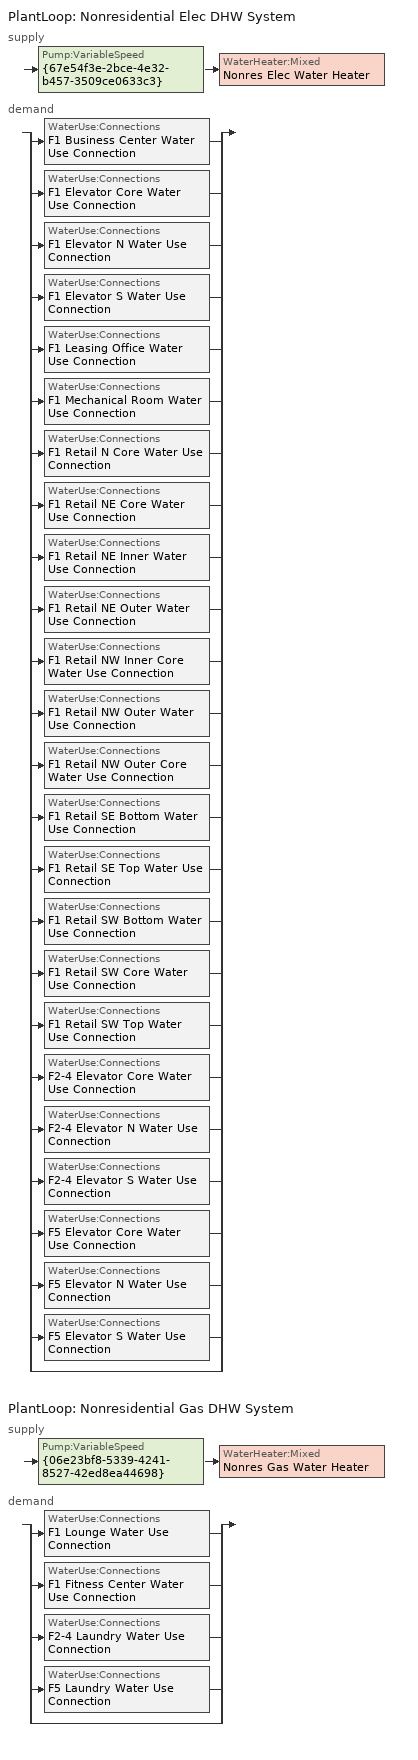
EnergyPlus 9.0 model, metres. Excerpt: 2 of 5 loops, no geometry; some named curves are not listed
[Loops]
PlantLoop 'Nonresidential Elec DHW System'
 supply: Pump:VariableSpeed '{67e54f3e-2bce-4e32-b457-3509ce0633c3}' > WaterHeater:Mixed 'Nonres Elec Water Heater'
 demand: split
  | WaterUse:Connections 'F1 Business Center Water Use Connection'
  | WaterUse:Connections 'F1 Elevator Core Water Use Connection'
  | WaterUse:Connections 'F1 Elevator N Water Use Connection'
  | WaterUse:Connections 'F1 Elevator S Water Use Connection'
  | WaterUse:Connections 'F1 Leasing Office Water Use Connection'
  | WaterUse:Connections 'F1 Mechanical Room Water Use Connection'
  | WaterUse:Connections 'F1 Retail N Core Water Use Connection'
  | WaterUse:Connections 'F1 Retail NE Core Water Use Connection'
  | WaterUse:Connections 'F1 Retail NE Inner Water Use Connection'
  | WaterUse:Connections 'F1 Retail NE Outer Water Use Connection'
  | WaterUse:Connections 'F1 Retail NW Inner Core Water Use Connection'
  | WaterUse:Connections 'F1 Retail NW Outer Water Use Connection'
  | WaterUse:Connections 'F1 Retail NW Outer Core Water Use Connection'
  | WaterUse:Connections 'F1 Retail SE Bottom Water Use Connection'
  | WaterUse:Connections 'F1 Retail SE Top Water Use Connection'
  | WaterUse:Connections 'F1 Retail SW Bottom Water Use Connection'
  | WaterUse:Connections 'F1 Retail SW Core Water Use Connection'
  | WaterUse:Connections 'F1 Retail SW Top Water Use Connection'
  | WaterUse:Connections 'F2-4 Elevator Core Water Use Connection'
  | WaterUse:Connections 'F2-4 Elevator N Water Use Connection'
  | WaterUse:Connections 'F2-4 Elevator S Water Use Connection'
  | WaterUse:Connections 'F5 Elevator Core Water Use Connection'
  | WaterUse:Connections 'F5 Elevator N Water Use Connection'
  | WaterUse:Connections 'F5 Elevator S Water Use Connection'
  | bypass
PlantLoop 'Nonresidential Gas DHW System'
 supply: Pump:VariableSpeed '{06e23bf8-5339-4241-8527-42ed8ea44698}' > WaterHeater:Mixed 'Nonres Gas Water Heater'
 demand: split
  | WaterUse:Connections 'F1 Lounge Water Use Connection'
  | WaterUse:Connections 'F1 Fitness Center Water Use Connection'
  | WaterUse:Connections 'F2-4 Laundry Water Use Connection'
  | WaterUse:Connections 'F5 Laundry Water Use Connection'
  | bypass
[Fan:OnOff] Availability Schedule=Always On; Maximum Flow Rate {m3/s}=Autosize; Motor In Airstream Fraction=1
Name | Fan Total Efficiency | Pressure Rise {Pa} | Motor Efficiency | Fan Power Ratio Function of Speed Ratio Curve | Fan Efficiency Ratio Function of Speed Ratio Curve
PropNoClg Fan-3 | 1 | 0.00249089 | 1 | Fan On Off Power Curve 5 | Fan On Off Efficiency Curve 5
Fan 1 | 0.6 | 300 | 0.8 | Fan On Off Power Curve | Fan On Off Efficiency Curve
PropNoClg Fan | 1 | 0.00249089 | 1 | Fan On Off Power Curve 1 | Fan On Off Efficiency Curve 1
Fan 2 | 0.6 | 300 | 0.8 | Fan On Off Power Curve 2 | Fan On Off Efficiency Curve 2
PropNoClg Fan-2 | 1 | 0.00249089 | 1 | Fan On Off Power Curve 3 | Fan On Off Efficiency Curve 3
Fan 4 | 0.6 | 300 | 0.8 | Fan On Off Power Curve 6 | Fan On Off Efficiency Curve 6
PropNoClg Fan-4 | 1 | 0.00249089 | 1 | Fan On Off Power Curve 7 | Fan On Off Efficiency Curve 7
Fan 5 | 0.6 | 300 | 0.8 | Fan On Off Power Curve 8 | Fan On Off Efficiency Curve 8
PropNoClg Fan-5 | 1 | 0.00249089 | 1 | Fan On Off Power Curve 9 | Fan On Off Efficiency Curve 9
Fan 6 | 0.6 | 300 | 0.8 | Fan On Off Power Curve 10 | Fan On Off Efficiency Curve 10
PropNoClg Fan-6 | 1 | 0.00249089 | 1 | Fan On Off Power Curve 11 | Fan On Off Efficiency Curve 11
Fan 7 | 0.6 | 300 | 0.8 | Fan On Off Power Curve 12 | Fan On Off Efficiency Curve 12
PropNoClg Fan-7 | 1 | 0.00249089 | 1 | Fan On Off Power Curve 13 | Fan On Off Efficiency Curve 13
Fan 8 | 0.6 | 300 | 0.8 | Fan On Off Power Curve 14 | Fan On Off Efficiency Curve 14
PropNoClg Fan-8 | 1 | 0.00249089 | 1 | Fan On Off Power Curve 15 | Fan On Off Efficiency Curve 15
Fan 9 | 0.6 | 300 | 0.8 | Fan On Off Power Curve 16 | Fan On Off Efficiency Curve 16
PropNoClg Fan-9 | 1 | 0.00249089 | 1 | Fan On Off Power Curve 17 | Fan On Off Efficiency Curve 17
Fan 10 | 0.6 | 300 | 0.8 | Fan On Off Power Curve 18 | Fan On Off Efficiency Curve 18
PropNoClg Fan-10 | 1 | 0.00249089 | 1 | Fan On Off Power Curve 19 | Fan On Off Efficiency Curve 19
Fan 11 | 0.6 | 300 | 0.8 | Fan On Off Power Curve 20 | Fan On Off Efficiency Curve 20
PropNoClg Fan-11 | 1 | 0.00249089 | 1 | Fan On Off Power Curve 21 | Fan On Off Efficiency Curve 21
Fan 14 | 0.6 | 300 | 0.8 | Fan On Off Power Curve 27 | Fan On Off Efficiency Curve 27
PropNoClg Fan-15 | 1 | 0.00249089 | 1 | Fan On Off Power Curve 28 | Fan On Off Efficiency Curve 28
Fan 12 | 0.6 | 300 | 0.8 | Fan On Off Power Curve 23 | Fan On Off Efficiency Curve 23
PropNoClg Fan-13 | 1 | 0.00249089 | 1 | Fan On Off Power Curve 24 | Fan On Off Efficiency Curve 24
Fan 13 | 0.6 | 300 | 0.8 | Fan On Off Power Curve 25 | Fan On Off Efficiency Curve 25
PropNoClg Fan-14 | 1 | 0.00249089 | 1 | Fan On Off Power Curve 26 | Fan On Off Efficiency Curve 26
Fan 15 | 0.6 | 300 | 0.8 | Fan On Off Power Curve 29 | Fan On Off Efficiency Curve 29
PropNoClg Fan-16 | 1 | 0.00249089 | 1 | Fan On Off Power Curve 30 | Fan On Off Efficiency Curve 30
Fan 16 | 0.6 | 300 | 0.8 | Fan On Off Power Curve 31 | Fan On Off Efficiency Curve 31
PropNoClg Fan-17 | 1 | 0.00249089 | 1 | Fan On Off Power Curve 32 | Fan On Off Efficiency Curve 32
Fan 17 | 0.6 | 300 | 0.8 | Fan On Off Power Curve 33 | Fan On Off Efficiency Curve 33
PropNoClg Fan-18 | 1 | 0.00249089 | 1 | Fan On Off Power Curve 34 | Fan On Off Efficiency Curve 34
Fan 18 | 0.6 | 300 | 0.8 | Fan On Off Power Curve 35 | Fan On Off Efficiency Curve 35
PropNoClg Fan-19 | 1 | 0.00249089 | 1 | Fan On Off Power Curve 36 | Fan On Off Efficiency Curve 36
Fan 19 | 0.6 | 300 | 0.8 | Fan On Off Power Curve 37 | Fan On Off Efficiency Curve 37
PropNoClg Fan-20 | 1 | 0.00249089 | 1 | Fan On Off Power Curve 38 | Fan On Off Efficiency Curve 38
Fan 20 | 0.6 | 300 | 0.8 | Fan On Off Power Curve 39 | Fan On Off Efficiency Curve 39
PropNoClg Fan-21 | 1 | 0.00249089 | 1 | Fan On Off Power Curve 40 | Fan On Off Efficiency Curve 40
Fan 21 | 0.6 | 300 | 0.8 | Fan On Off Power Curve 41 | Fan On Off Efficiency Curve 41
PropNoClg Fan-22 | 1 | 0.00249089 | 1 | Fan On Off Power Curve 42 | Fan On Off Efficiency Curve 42
Fan 22 | 0.6 | 300 | 0.8 | Fan On Off Power Curve 43 | Fan On Off Efficiency Curve 43
PropNoClg Fan-23 | 1 | 0.00249089 | 1 | Fan On Off Power Curve 44 | Fan On Off Efficiency Curve 44
[Coil:Heating:Fuel] Availability Schedule=Always On; Fuel Type=NaturalGas; Burner Efficiency=0.8; Nominal Capacity {W}=AutoSize; Parasitic Electric Load {W}=0; Part Load Fraction Correlation Curve=CoilHtgFurnFIRRatio_fQRatio; Parasitic Fuel Load {W}=0
CoilHtg 3; CoilHtg 1; CoilHtg 2; CoilHtg 4; CoilHtg 5; CoilHtg 6; CoilHtg 7; CoilHtg 8; CoilHtg 9; CoilHtg 10; CoilHtg 11; CoilHtg 14; CoilHtg 12; CoilHtg 13; CoilHtg 15; CoilHtg 16; CoilHtg 17; CoilHtg 18; CoilHtg 19; CoilHtg 20; CoilHtg 21; CoilHtg 22
[Coil:Cooling:DX:SingleSpeed] Availability Schedule=Always On Discrete; Gross Rated Total Cooling Capacity {W}=Autosize; Gross Rated Sensible Heat Ratio=Autosize; Gross Rated Cooling COP {W/W}=3; Rated Air Flow Rate {m3/s}=Autosize; Rated Evaporator Fan Power Per Volume Flow Rate {W/(m3/s)}=773.3; Total Cooling Capacity Function of Temperature Curve=CoilClgDXQRatio_fTwbToadbSI; Total Cooling Capacity Function of Flow Fraction Curve=CoilClgDXSnglQRatio_fCFMRatio; Energy Input Ratio Function of Flow Fraction Curve=CoilClgDXSnglEIRRatio_fCFMRatio; Condenser Type=AirCooled; Evaporative Condenser Effectiveness=0; Evaporative Condenser Air Flow Rate {m3/s}=Autosize; Evaporative Condenser Pump Rated Power Consumption {W}=Autosize; Crankcase Heater Capacity {W}=0; Maximum Outdoor Dry-Bulb Temperature for Crankcase Heater Operation {C}=0; Basin Heater Capacity {W/K}=0; Basin Heater Setpoint Temperature {C}=10
Name | Energy Input Ratio Function of Temperature Curve | Part Load Fraction Correlation Curve
CoilCooling 3 | Curve Biquadratic 6 | Curve Quadratic 6
PropNoClg CoilClg-3 | Curve Biquadratic 7 | Curve Quadratic 7
CoilCooling 1 | Curve Biquadratic 2 | Curve Quadratic 2
PropNoClg CoilClg | Curve Biquadratic 3 | Curve Quadratic 3
CoilCooling 2 | Curve Biquadratic 4 | Curve Quadratic 4
PropNoClg CoilClg-2 | Curve Biquadratic 5 | Curve Quadratic 5
CoilCooling 4 | Curve Biquadratic 8 | Curve Quadratic 8
PropNoClg CoilClg-4 | Curve Biquadratic 9 | Curve Quadratic 9
CoilCooling 5 | Curve Biquadratic 10 | Curve Quadratic 10
PropNoClg CoilClg-5 | Curve Biquadratic 11 | Curve Quadratic 11
CoilCooling 6 | Curve Biquadratic 12 | Curve Quadratic 12
PropNoClg CoilClg-6 | Curve Biquadratic 13 | Curve Quadratic 13
CoilCooling 7 | Curve Biquadratic 14 | Curve Quadratic 14
PropNoClg CoilClg-7 | Curve Biquadratic 15 | Curve Quadratic 15
CoilCooling 8 | Curve Biquadratic 16 | Curve Quadratic 16
PropNoClg CoilClg-8 | Curve Biquadratic 17 | Curve Quadratic 17
CoilCooling 9 | Curve Biquadratic 18 | Curve Quadratic 18
PropNoClg CoilClg-9 | Curve Biquadratic 19 | Curve Quadratic 19
CoilCooling 10 | Curve Biquadratic 20 | Curve Quadratic 20
[PlantLoop] Fluid Type=Water; Maximum Loop Temperature {C}=100; Minimum Loop Temperature {C}=0; Maximum Loop Flow Rate {m3/s}=Autosize; Minimum Loop Flow Rate {m3/s}=0; Plant Loop Volume {m3}=Autocalculate; Load Distribution Scheme=Optimal; Plant Loop Demand Calculation Scheme=SingleSetpoint
Name | Plant Equipment Operation Scheme
Nonresidential Elec DHW System | Nonresidential Elec DHW System Operation Schemes
Nonresidential Gas DHW System | Nonresidential Gas DHW System Operation Schemes
[Sizing:Plant] Loop Type=Heating; Design Loop Exit Temperature {C}=57.2222; Loop Design Temperature Difference {deltaC}=44.4444; Sizing Option=NonCoincident; Zone Timesteps in Averaging Window=1; Coincident Sizing Factor Mode=None
Nonresidential Elec DHW System; Nonresidential Gas DHW System
[Pump:VariableSpeed] Design Maximum Flow Rate {m3/s}=Autosize; Design Pump Head {Pa}=0; Design Power Consumption {W}=Autosize; Motor Efficiency=0.9; Fraction of Motor Inefficiencies to Fluid Stream=0; Coefficient 1 of the Part Load Performance Curve=0; Coefficient 2 of the Part Load Performance Curve=1; Coefficient 3 of the Part Load Performance Curve=0; Coefficient 4 of the Part Load Performance Curve=0; Design Minimum Flow Rate {m3/s}=0; Pump Control Type=Intermittent; Skin Loss Radiative Fraction=0.5; Design Power Sizing Method=PowerPerFlowPerPressure; Design Electric Power per Unit Flow Rate {W/(m3/s)}=348701.1; Design Shaft Power per Unit Flow Rate per Unit Head=1.28205; Design Minimum Flow Rate Fraction=0
{67e54f3e-2bce-4e32-b457-3509ce0633c3}; {06e23bf8-5339-4241-8527-42ed8ea44698}
[PlantEquipmentOperationSchemes] Control Scheme Object Type 1=PlantEquipmentOperation:HeatingLoad; Control Scheme Schedule Name 1=Always On Discrete
Name | Control Scheme Name 1
Nonresidential Elec DHW System Operation Schemes | Nonresidential Elec DHW System Heating Operation Scheme
Nonresidential Gas DHW System Operation Schemes | Nonresidential Gas DHW System Heating Operation Scheme
[PlantEquipmentOperation:HeatingLoad] Load Range Lower Limit 1 {W}=0; Load Range Upper Limit 1 {W}=1000000000
Name | Range Equipment List Name 1
Nonresidential Elec DHW System Heating Operation Scheme | Nonresidential Elec DHW System Heating Equipment List
Nonresidential Gas DHW System Heating Operation Scheme | Nonresidential Gas DHW System Heating Equipment List
[PlantEquipmentList]
Nonresidential Elec DHW System Heating Equipment List: WaterHeater:Mixed, Nonres Elec Water Heater
Nonresidential Gas DHW System Heating Equipment List: WaterHeater:Mixed, Nonres Gas Water Heater
[WaterHeater:Mixed] Deadband Temperature Difference {deltaC}=2; Maximum Temperature Limit {C}=82.22; Heater Control Type=Cycle; Heater Ignition Minimum Flow Rate {m3/s}=0; Heater Ignition Delay {s}=0; Off Cycle Parasitic Fuel Consumption Rate {W}=20; Off Cycle Parasitic Heat Fraction to Tank=0.8; On Cycle Parasitic Fuel Consumption Rate {W}=0; On Cycle Parasitic Heat Fraction to Tank=0; Ambient Temperature Indicator=Schedule; Off Cycle Loss Coefficient to Ambient Temperature {W/K}=6; Off Cycle Loss Fraction to Zone=1; On Cycle Loss Coefficient to Ambient Temperature {W/K}=6; On Cycle Loss Fraction to Zone=1; Use Side Effectiveness=1; Source Side Effectiveness=1; Use Side Design Flow Rate {m3/s}=Autosize; Source Side Design Flow Rate {m3/s}=Autosize; Indirect Water Heating Recovery Time {hr}=1.5; Source Side Flow Control Mode=IndirectHeatPrimarySetpoint
Name | Tank Volume {m3} | Setpoint Temperature Schedule | Heater Maximum Capacity {W} | Heater Fuel Type | Heater Thermal Efficiency | Ambient Temperature Schedule
Nonres Elec Water Heater | 0.0912598 | Nonres Elec Water Heater Setpoint Temp | 7026.73 | Electricity | 0.99 | Nonres Elec Water Heater Ambient Temperature
Nonres Gas Water Heater | 0.0223027 | Nonres Gas Water Heater Setpoint Temp | 2146.56 | NaturalGas | 0.8 | Nonres Gas Water Heater Ambient Temperature
[WaterUse:Connections]
Name | Water Use Equipment Name 1
F1 Business Center Water Use Connection | F1 Business Center Water Use Equipment
F1 Elevator Core Water Use Connection | F1 Elevator Core Water Use Equipment
F1 Elevator N Water Use Connection | F1 Elevator N Water Use Equipment
F1 Elevator S Water Use Connection | F1 Elevator S Water Use Equipment
F1 Leasing Office Water Use Connection | F1 Leasing Office Water Use Equipment
F1 Mechanical Room Water Use Connection | F1 Mechanical Room Water Use Equipment
F1 Retail N Core Water Use Connection | F1 Retail N Core Water Use Equipment
F1 Retail NE Core Water Use Connection | F1 Retail NE Core Water Use Equipment
F1 Retail NE Inner Water Use Connection | F1 Retail NE Inner Water Use Equipment
F1 Retail NE Outer Water Use Connection | F1 Retail NE Outer Water Use Equipment
F1 Retail NW Inner Core Water Use Connection | F1 Retail NW Inner Core Water Use Equipment
F1 Retail NW Outer Water Use Connection | F1 Retail NW Outer Water Use Equipment
F1 Retail NW Outer Core Water Use Connection | F1 Retail NW Outer Core Water Use Equipment
F1 Retail SE Bottom Water Use Connection | F1 Retail SE Bottom Water Use Equipment
F1 Retail SE Top Water Use Connection | F1 Retail SE Top Water Use Equipment
F1 Retail SW Bottom Water Use Connection | F1 Retail SW Bottom Water Use Equipment
F1 Retail SW Core Water Use Connection | F1 Retail SW Core Water Use Equipment
F1 Retail SW Top Water Use Connection | F1 Retail SW Top Water Use Equipment
F2-4 Elevator Core Water Use Connection | F2-4 Elevator Core Water Use Equipment
F2-4 Elevator N Water Use Connection | F2-4 Elevator N Water Use Equipment
F2-4 Elevator S Water Use Connection | F2-4 Elevator S Water Use Equipment
F5 Elevator Core Water Use Connection | F5 Elevator Core Water Use Equipment
F5 Elevator N Water Use Connection | F5 Elevator N Water Use Equipment
F5 Elevator S Water Use Connection | F5 Elevator S Water Use Equipment
F1 Lounge Water Use Connection | F1 Lounge Water Use Equipment
F1 Fitness Center Water Use Connection | F1 Fitness Center Water Use Equipment
F2-4 Laundry Water Use Connection | F2-4 Laundry Water Use Equipment
F5 Laundry Water Use Connection | F5 Laundry Water Use Equipment
[WaterUse:Equipment]
Name | Peak Flow Rate {m3/s} | Flow Rate Fraction Schedule | Target Temperature Schedule
F1 Business Center Water Use Equipment | 1.13568e-06 | RetailServiceHotWater | F1 Business Center Target SHW Temp
F1 Elevator Core Water Use Equipment | 7.09765e-09 | RetailServiceHotWater | F1 Elevator Core Target SHW Temp
F1 Elevator N Water Use Equipment | 7.09765e-09 | RetailServiceHotWater | F1 Elevator N Target SHW Temp
F1 Elevator S Water Use Equipment | 7.09765e-09 | RetailServiceHotWater | F1 Elevator S Target SHW Temp
F1 Leasing Office Water Use Equipment | 3.26492e-07 | RetailServiceHotWater | F1 Leasing Office Target SHW Temp
F1 Mechanical Room Water Use Equipment | 1.22647e-07 | RetailServiceHotWater | F1 Mechanical Room Target SHW Temp
F1 Retail N Core Water Use Equipment | 2.62666e-06 | RetailServiceHotWater | F1 Retail N Core Target SHW Temp
F1 Retail NE Core Water Use Equipment | 2.2717e-06 | RetailServiceHotWater | F1 Retail NE Core Target SHW Temp
F1 Retail NE Inner Water Use Equipment | 2.2717e-06 | RetailServiceHotWater | F1 Retail NE Inner Target SHW Temp
F1 Retail NE Outer Water Use Equipment | 2.2717e-06 | RetailServiceHotWater | F1 Retail NE Outer Target SHW Temp
F1 Retail NW Inner Core Water Use Equipment | 2.2717e-06 | RetailServiceHotWater | F1 Retail NW Inner Core Target SHW Temp
F1 Retail NW Outer Water Use Equipment | 2.2717e-06 | RetailServiceHotWater | F1 Retail NW Outer Target SHW Temp
F1 Retail NW Outer Core Water Use Equipment | 2.2717e-06 | RetailServiceHotWater | F1 Retail NW Outer Core Target SHW Temp
F1 Retail SE Bottom Water Use Equipment | 2.2717e-06 | RetailServiceHotWater | F1 Retail SE Bottom Target SHW Temp
F1 Retail SE Top Water Use Equipment | 2.2717e-06 | RetailServiceHotWater | F1 Retail SE Top Target SHW Temp
F1 Retail SW Bottom Water Use Equipment | 2.2717e-06 | RetailServiceHotWater | F1 Retail SW Bottom Target SHW Temp
F1 Retail SW Core Water Use Equipment | 2.2717e-06 | RetailServiceHotWater | F1 Retail SW Core Target SHW Temp
F1 Retail SW Top Water Use Equipment | 2.44207e-06 | RetailServiceHotWater | F1 Retail SW Top Target SHW Temp
F2-4 Elevator Core Water Use Equipment | 2.12929e-08 | OfficeServiceHotWater | F2-4 Elevator Core Target SHW Temp
F2-4 Elevator N Water Use Equipment | 2.12929e-08 | OfficeServiceHotWater | F2-4 Elevator N Target SHW Temp
F2-4 Elevator S Water Use Equipment | 2.12929e-08 | OfficeServiceHotWater | F2-4 Elevator S Target SHW Temp
F5 Elevator Core Water Use Equipment | 7.09765e-09 | OfficeServiceHotWater | F5 Elevator Core Target SHW Temp
F5 Elevator N Water Use Equipment | 7.09765e-09 | OfficeServiceHotWater | F5 Elevator N Target SHW Temp
F5 Elevator S Water Use Equipment | 7.09765e-09 | OfficeServiceHotWater | F5 Elevator S Target SHW Temp
F1 Lounge Water Use Equipment | 3.3124e-06 | RetailServiceHotWater | F1 Lounge Target SHW Temp
F1 Fitness Center Water Use Equipment | 1.70344e-06 | RetailServiceHotWater | F1 Fitness Center Target SHW Temp
F2-4 Laundry Water Use Equipment | 1.64098e-06 | OfficeServiceHotWater | F2-4 Laundry Target SHW Temp
F5 Laundry Water Use Equipment | 5.46992e-07 | OfficeServiceHotWater | F5 Laundry Target SHW Temp
[SetpointManager:Scheduled] Control Variable=Temperature
Name | Schedule | Setpoint Node or NodeList
{587f5d0d-b091-4dd2-857e-181018e7a2ee} | Nonresidential Elec DHW System Supply Temp Schedule | Nonresidential Elec DHW System Supply Mixer Outlet Node
{9d155dd8-6be5-41e6-bac3-62a1dcd7aeb3} | Nonresidential Gas DHW System Supply Temp Schedule | Nonresidential Gas DHW System Supply Mixer Outlet Node
[Schedule:Year]
OfficeServiceHotWater: OfficeServiceHotWaterWk, 1, 1, 12, 31
RetailServiceHotWater: RetailServiceHotWaterWk, 1, 1, 12, 31
F1 Business Center Target SHW Temp: F1 Business Center Target SHW Temp Week Rule - Jan1-Dec31, 1, 1, 12, 31
F1 Elevator Core Target SHW Temp: F1 Elevator Core Target SHW Temp Week Rule - Jan1-Dec31, 1, 1, 12, 31
F1 Elevator N Target SHW Temp: F1 Elevator N Target SHW Temp Week Rule - Jan1-Dec31, 1, 1, 12, 31
F1 Elevator S Target SHW Temp: F1 Elevator S Target SHW Temp Week Rule - Jan1-Dec31, 1, 1, 12, 31
F1 Fitness Center Target SHW Temp: F1 Fitness Center Target SHW Temp Week Rule - Jan1-Dec31, 1, 1, 12, 31
F1 Leasing Office Target SHW Temp: F1 Leasing Office Target SHW Temp Week Rule - Jan1-Dec31, 1, 1, 12, 31
F1 Lounge Target SHW Temp: F1 Lounge Target SHW Temp Week Rule - Jan1-Dec31, 1, 1, 12, 31
F1 Mechanical Room Target SHW Temp: F1 Mechanical Room Target SHW Temp Week Rule - Jan1-Dec31, 1, 1, 12, 31
F1 Retail N Core Target SHW Temp: F1 Retail N Core Target SHW Temp Week Rule - Jan1-Dec31, 1, 1, 12, 31
F1 Retail NE Core Target SHW Temp: F1 Retail NE Core Target SHW Temp Week Rule - Jan1-Dec31, 1, 1, 12, 31
F1 Retail NE Inner Target SHW Temp: F1 Retail NE Inner Target SHW Temp Week Rule - Jan1-Dec31, 1, 1, 12, 31
F1 Retail NE Outer Target SHW Temp: F1 Retail NE Outer Target SHW Temp Week Rule - Jan1-Dec31, 1, 1, 12, 31
F1 Retail NW Inner Core Target SHW Temp: F1 Retail NW Inner Core Target SHW Temp Week Rule - Jan1-Dec31, 1, 1, 12, 31
F1 Retail NW Outer Core Target SHW Temp: F1 Retail NW Outer Core Target SHW Temp Week Rule - Jan1-Dec31, 1, 1, 12, 31
F1 Retail NW Outer Target SHW Temp: F1 Retail NW Outer Target SHW Temp Week Rule - Jan1-Dec31, 1, 1, 12, 31
F1 Retail SE Bottom Target SHW Temp: F1 Retail SE Bottom Target SHW Temp Week Rule - Jan1-Dec31, 1, 1, 12, 31
F1 Retail SE Top Target SHW Temp: F1 Retail SE Top Target SHW Temp Week Rule - Jan1-Dec31, 1, 1, 12, 31
F1 Retail SW Bottom Target SHW Temp: F1 Retail SW Bottom Target SHW Temp Week Rule - Jan1-Dec31, 1, 1, 12, 31
F1 Retail SW Core Target SHW Temp: F1 Retail SW Core Target SHW Temp Week Rule - Jan1-Dec31, 1, 1, 12, 31
F1 Retail SW Top Target SHW Temp: F1 Retail SW Top Target SHW Temp Week Rule - Jan1-Dec31, 1, 1, 12, 31
F2-4 Elevator Core Target SHW Temp: F2-4 Elevator Core Target SHW Temp Week Rule - Jan1-Dec31, 1, 1, 12, 31
F2-4 Elevator N Target SHW Temp: F2-4 Elevator N Target SHW Temp Week Rule - Jan1-Dec31, 1, 1, 12, 31
F2-4 Elevator S Target SHW Temp: F2-4 Elevator S Target SHW Temp Week Rule - Jan1-Dec31, 1, 1, 12, 31
F2-4 Laundry Target SHW Temp: F2-4 Laundry Target SHW Temp Week Rule - Jan1-Dec31, 1, 1, 12, 31
F5 Elevator Core Target SHW Temp: F5 Elevator Core Target SHW Temp Week Rule - Jan1-Dec31, 1, 1, 12, 31
F5 Elevator N Target SHW Temp: F5 Elevator N Target SHW Temp Week Rule - Jan1-Dec31, 1, 1, 12, 31
F5 Elevator S Target SHW Temp: F5 Elevator S Target SHW Temp Week Rule - Jan1-Dec31, 1, 1, 12, 31
F5 Laundry Target SHW Temp: F5 Laundry Target SHW Temp Week Rule - Jan1-Dec31, 1, 1, 12, 31
Nonres Elec Water Heater Ambient Temperature: Nonres Elec Water Heater Ambient Temperature Week Rule - Jan1-Dec31, 1, 1, 12, 31
Nonres Elec Water Heater Setpoint Temp: Nonres Elec Water Heater Setpoint Temp Week Rule - Jan1-Dec31, 1, 1, 12, 31
Nonres Gas Water Heater Ambient Temperature: Nonres Gas Water Heater Ambient Temperature Week Rule - Jan1-Dec31, 1, 1, 12, 31
Nonres Gas Water Heater Setpoint Temp: Nonres Gas Water Heater Setpoint Temp Week Rule - Jan1-Dec31, 1, 1, 12, 31
Nonresidential Elec DHW System Supply Temp Schedule: Nonresidential Elec DHW System Supply Temp Schedule Week Rule - Jan1-Dec31, 1, 1, 12, 31
Nonresidential Gas DHW System Supply Temp Schedule: Nonresidential Gas DHW System Supply Temp Schedule Week Rule - Jan1-Dec31, 1, 1, 12, 31
[Schedule:Week:Daily]
OfficeServiceHotWaterWk: OfficeServiceHotWaterSun, OfficeServiceHotWaterWD, OfficeServiceHotWaterWD, OfficeServiceHotWaterWD, OfficeServiceHotWaterWD, OfficeServiceHotWaterWD, OfficeServiceHotWaterSat, OfficeServiceHotWaterSun, OnDay, OffDay, OfficeServiceHotWaterSun, OfficeServiceHotWaterSun
RetailServiceHotWaterWk: RetailServiceHotWaterSun, RetailServiceHotWaterWD, RetailServiceHotWaterWD, RetailServiceHotWaterWD, RetailServiceHotWaterWD, RetailServiceHotWaterWD, RetailServiceHotWaterSat, RetailServiceHotWaterSun, OnDay, OffDay, RetailServiceHotWaterSun, RetailServiceHotWaterSun
F1 Business Center Target SHW Temp Week Rule - Jan1-Dec31: {4a191b4e-89a6-46fe-922c-0cd356c9c2ce}, {4a191b4e-89a6-46fe-922c-0cd356c9c2ce}, {4a191b4e-89a6-46fe-922c-0cd356c9c2ce}, {4a191b4e-89a6-46fe-922c-0cd356c9c2ce}, {4a191b4e-89a6-46fe-922c-0cd356c9c2ce}, {4a191b4e-89a6-46fe-922c-0cd356c9c2ce}, {4a191b4e-89a6-46fe-922c-0cd356c9c2ce}, {4a191b4e-89a6-46fe-922c-0cd356c9c2ce}, {4a191b4e-89a6-46fe-922c-0cd356c9c2ce}, {4a191b4e-89a6-46fe-922c-0cd356c9c2ce}, {4a191b4e-89a6-46fe-922c-0cd356c9c2ce}, {4a191b4e-89a6-46fe-922c-0cd356c9c2ce}
F1 Elevator Core Target SHW Temp Week Rule - Jan1-Dec31: {f0c9c041-9b88-4580-8d86-5d9ee2ac88fa}, {f0c9c041-9b88-4580-8d86-5d9ee2ac88fa}, {f0c9c041-9b88-4580-8d86-5d9ee2ac88fa}, {f0c9c041-9b88-4580-8d86-5d9ee2ac88fa}, {f0c9c041-9b88-4580-8d86-5d9ee2ac88fa}, {f0c9c041-9b88-4580-8d86-5d9ee2ac88fa}, {f0c9c041-9b88-4580-8d86-5d9ee2ac88fa}, {f0c9c041-9b88-4580-8d86-5d9ee2ac88fa}, {f0c9c041-9b88-4580-8d86-5d9ee2ac88fa}, {f0c9c041-9b88-4580-8d86-5d9ee2ac88fa}, {f0c9c041-9b88-4580-8d86-5d9ee2ac88fa}, {f0c9c041-9b88-4580-8d86-5d9ee2ac88fa}
F1 Elevator N Target SHW Temp Week Rule - Jan1-Dec31: {5b7378af-ffa6-4c7f-b8f3-8aa2496a212d}, {5b7378af-ffa6-4c7f-b8f3-8aa2496a212d}, {5b7378af-ffa6-4c7f-b8f3-8aa2496a212d}, {5b7378af-ffa6-4c7f-b8f3-8aa2496a212d}, {5b7378af-ffa6-4c7f-b8f3-8aa2496a212d}, {5b7378af-ffa6-4c7f-b8f3-8aa2496a212d}, {5b7378af-ffa6-4c7f-b8f3-8aa2496a212d}, {5b7378af-ffa6-4c7f-b8f3-8aa2496a212d}, {5b7378af-ffa6-4c7f-b8f3-8aa2496a212d}, {5b7378af-ffa6-4c7f-b8f3-8aa2496a212d}, {5b7378af-ffa6-4c7f-b8f3-8aa2496a212d}, {5b7378af-ffa6-4c7f-b8f3-8aa2496a212d}
F1 Elevator S Target SHW Temp Week Rule - Jan1-Dec31: {452b322f-e89d-4701-96a8-971eac4878eb}, {452b322f-e89d-4701-96a8-971eac4878eb}, {452b322f-e89d-4701-96a8-971eac4878eb}, {452b322f-e89d-4701-96a8-971eac4878eb}, {452b322f-e89d-4701-96a8-971eac4878eb}, {452b322f-e89d-4701-96a8-971eac4878eb}, {452b322f-e89d-4701-96a8-971eac4878eb}, {452b322f-e89d-4701-96a8-971eac4878eb}, {452b322f-e89d-4701-96a8-971eac4878eb}, {452b322f-e89d-4701-96a8-971eac4878eb}, {452b322f-e89d-4701-96a8-971eac4878eb}, {452b322f-e89d-4701-96a8-971eac4878eb}
F1 Fitness Center Target SHW Temp Week Rule - Jan1-Dec31: {766c8787-8169-45ad-af75-06740d3f4a8b}, {766c8787-8169-45ad-af75-06740d3f4a8b}, {766c8787-8169-45ad-af75-06740d3f4a8b}, {766c8787-8169-45ad-af75-06740d3f4a8b}, {766c8787-8169-45ad-af75-06740d3f4a8b}, {766c8787-8169-45ad-af75-06740d3f4a8b}, {766c8787-8169-45ad-af75-06740d3f4a8b}, {766c8787-8169-45ad-af75-06740d3f4a8b}, {766c8787-8169-45ad-af75-06740d3f4a8b}, {766c8787-8169-45ad-af75-06740d3f4a8b}, {766c8787-8169-45ad-af75-06740d3f4a8b}, {766c8787-8169-45ad-af75-06740d3f4a8b}
F1 Leasing Office Target SHW Temp Week Rule - Jan1-Dec31: {3cb1af23-c4c5-437f-a468-9c373e0d4b3d}, {3cb1af23-c4c5-437f-a468-9c373e0d4b3d}, {3cb1af23-c4c5-437f-a468-9c373e0d4b3d}, {3cb1af23-c4c5-437f-a468-9c373e0d4b3d}, {3cb1af23-c4c5-437f-a468-9c373e0d4b3d}, {3cb1af23-c4c5-437f-a468-9c373e0d4b3d}, {3cb1af23-c4c5-437f-a468-9c373e0d4b3d}, {3cb1af23-c4c5-437f-a468-9c373e0d4b3d}, {3cb1af23-c4c5-437f-a468-9c373e0d4b3d}, {3cb1af23-c4c5-437f-a468-9c373e0d4b3d}, {3cb1af23-c4c5-437f-a468-9c373e0d4b3d}, {3cb1af23-c4c5-437f-a468-9c373e0d4b3d}
F1 Lounge Target SHW Temp Week Rule - Jan1-Dec31: {6da03a61-de0b-4c4a-8e33-6428f0d8b600}, {6da03a61-de0b-4c4a-8e33-6428f0d8b600}, {6da03a61-de0b-4c4a-8e33-6428f0d8b600}, {6da03a61-de0b-4c4a-8e33-6428f0d8b600}, {6da03a61-de0b-4c4a-8e33-6428f0d8b600}, {6da03a61-de0b-4c4a-8e33-6428f0d8b600}, {6da03a61-de0b-4c4a-8e33-6428f0d8b600}, {6da03a61-de0b-4c4a-8e33-6428f0d8b600}, {6da03a61-de0b-4c4a-8e33-6428f0d8b600}, {6da03a61-de0b-4c4a-8e33-6428f0d8b600}, {6da03a61-de0b-4c4a-8e33-6428f0d8b600}, {6da03a61-de0b-4c4a-8e33-6428f0d8b600}
F1 Mechanical Room Target SHW Temp Week Rule - Jan1-Dec31: {43f377f1-8ecd-49a1-a3b8-734654687ec0}, {43f377f1-8ecd-49a1-a3b8-734654687ec0}, {43f377f1-8ecd-49a1-a3b8-734654687ec0}, {43f377f1-8ecd-49a1-a3b8-734654687ec0}, {43f377f1-8ecd-49a1-a3b8-734654687ec0}, {43f377f1-8ecd-49a1-a3b8-734654687ec0}, {43f377f1-8ecd-49a1-a3b8-734654687ec0}, {43f377f1-8ecd-49a1-a3b8-734654687ec0}, {43f377f1-8ecd-49a1-a3b8-734654687ec0}, {43f377f1-8ecd-49a1-a3b8-734654687ec0}, {43f377f1-8ecd-49a1-a3b8-734654687ec0}, {43f377f1-8ecd-49a1-a3b8-734654687ec0}
F1 Retail N Core Target SHW Temp Week Rule - Jan1-Dec31: {e9d7d38d-1fb0-4636-a493-c1d8b5fc2699}, {e9d7d38d-1fb0-4636-a493-c1d8b5fc2699}, {e9d7d38d-1fb0-4636-a493-c1d8b5fc2699}, {e9d7d38d-1fb0-4636-a493-c1d8b5fc2699}, {e9d7d38d-1fb0-4636-a493-c1d8b5fc2699}, {e9d7d38d-1fb0-4636-a493-c1d8b5fc2699}, {e9d7d38d-1fb0-4636-a493-c1d8b5fc2699}, {e9d7d38d-1fb0-4636-a493-c1d8b5fc2699}, {e9d7d38d-1fb0-4636-a493-c1d8b5fc2699}, {e9d7d38d-1fb0-4636-a493-c1d8b5fc2699}, {e9d7d38d-1fb0-4636-a493-c1d8b5fc2699}, {e9d7d38d-1fb0-4636-a493-c1d8b5fc2699}
F1 Retail NE Core Target SHW Temp Week Rule - Jan1-Dec31: {8b149506-5b41-4215-ab7e-8803d76802ce}, {8b149506-5b41-4215-ab7e-8803d76802ce}, {8b149506-5b41-4215-ab7e-8803d76802ce}, {8b149506-5b41-4215-ab7e-8803d76802ce}, {8b149506-5b41-4215-ab7e-8803d76802ce}, {8b149506-5b41-4215-ab7e-8803d76802ce}, {8b149506-5b41-4215-ab7e-8803d76802ce}, {8b149506-5b41-4215-ab7e-8803d76802ce}, {8b149506-5b41-4215-ab7e-8803d76802ce}, {8b149506-5b41-4215-ab7e-8803d76802ce}, {8b149506-5b41-4215-ab7e-8803d76802ce}, {8b149506-5b41-4215-ab7e-8803d76802ce}
F1 Retail NE Inner Target SHW Temp Week Rule - Jan1-Dec31: {e136a4bc-d189-425c-86b0-79fe5f8b5eb0}, {e136a4bc-d189-425c-86b0-79fe5f8b5eb0}, {e136a4bc-d189-425c-86b0-79fe5f8b5eb0}, {e136a4bc-d189-425c-86b0-79fe5f8b5eb0}, {e136a4bc-d189-425c-86b0-79fe5f8b5eb0}, {e136a4bc-d189-425c-86b0-79fe5f8b5eb0}, {e136a4bc-d189-425c-86b0-79fe5f8b5eb0}, {e136a4bc-d189-425c-86b0-79fe5f8b5eb0}, {e136a4bc-d189-425c-86b0-79fe5f8b5eb0}, {e136a4bc-d189-425c-86b0-79fe5f8b5eb0}, {e136a4bc-d189-425c-86b0-79fe5f8b5eb0}, {e136a4bc-d189-425c-86b0-79fe5f8b5eb0}
F1 Retail NE Outer Target SHW Temp Week Rule - Jan1-Dec31: {ddc49d0e-7cd5-4d5b-9e8c-a82976304a19}, {ddc49d0e-7cd5-4d5b-9e8c-a82976304a19}, {ddc49d0e-7cd5-4d5b-9e8c-a82976304a19}, {ddc49d0e-7cd5-4d5b-9e8c-a82976304a19}, {ddc49d0e-7cd5-4d5b-9e8c-a82976304a19}, {ddc49d0e-7cd5-4d5b-9e8c-a82976304a19}, {ddc49d0e-7cd5-4d5b-9e8c-a82976304a19}, {ddc49d0e-7cd5-4d5b-9e8c-a82976304a19}, {ddc49d0e-7cd5-4d5b-9e8c-a82976304a19}, {ddc49d0e-7cd5-4d5b-9e8c-a82976304a19}, {ddc49d0e-7cd5-4d5b-9e8c-a82976304a19}, {ddc49d0e-7cd5-4d5b-9e8c-a82976304a19}
F1 Retail NW Inner Core Target SHW Temp Week Rule - Jan1-Dec31: {da53919f-e23d-4150-9965-f861f955b677}, {da53919f-e23d-4150-9965-f861f955b677}, {da53919f-e23d-4150-9965-f861f955b677}, {da53919f-e23d-4150-9965-f861f955b677}, {da53919f-e23d-4150-9965-f861f955b677}, {da53919f-e23d-4150-9965-f861f955b677}, {da53919f-e23d-4150-9965-f861f955b677}, {da53919f-e23d-4150-9965-f861f955b677}, {da53919f-e23d-4150-9965-f861f955b677}, {da53919f-e23d-4150-9965-f861f955b677}, {da53919f-e23d-4150-9965-f861f955b677}, {da53919f-e23d-4150-9965-f861f955b677}
F1 Retail NW Outer Core Target SHW Temp Week Rule - Jan1-Dec31: {0e843bd8-2dff-42e7-b83a-9c609ee0fc38}, {0e843bd8-2dff-42e7-b83a-9c609ee0fc38}, {0e843bd8-2dff-42e7-b83a-9c609ee0fc38}, {0e843bd8-2dff-42e7-b83a-9c609ee0fc38}, {0e843bd8-2dff-42e7-b83a-9c609ee0fc38}, {0e843bd8-2dff-42e7-b83a-9c609ee0fc38}, {0e843bd8-2dff-42e7-b83a-9c609ee0fc38}, {0e843bd8-2dff-42e7-b83a-9c609ee0fc38}, {0e843bd8-2dff-42e7-b83a-9c609ee0fc38}, {0e843bd8-2dff-42e7-b83a-9c609ee0fc38}, {0e843bd8-2dff-42e7-b83a-9c609ee0fc38}, {0e843bd8-2dff-42e7-b83a-9c609ee0fc38}
F1 Retail NW Outer Target SHW Temp Week Rule - Jan1-Dec31: {08f94e37-ce60-4c21-951c-c0d217a42c10}, {08f94e37-ce60-4c21-951c-c0d217a42c10}, {08f94e37-ce60-4c21-951c-c0d217a42c10}, {08f94e37-ce60-4c21-951c-c0d217a42c10}, {08f94e37-ce60-4c21-951c-c0d217a42c10}, {08f94e37-ce60-4c21-951c-c0d217a42c10}, {08f94e37-ce60-4c21-951c-c0d217a42c10}, {08f94e37-ce60-4c21-951c-c0d217a42c10}, {08f94e37-ce60-4c21-951c-c0d217a42c10}, {08f94e37-ce60-4c21-951c-c0d217a42c10}, {08f94e37-ce60-4c21-951c-c0d217a42c10}, {08f94e37-ce60-4c21-951c-c0d217a42c10}
F1 Retail SE Bottom Target SHW Temp Week Rule - Jan1-Dec31: {fc28d81f-50a1-43ac-bf07-e32e1d95a91e}, {fc28d81f-50a1-43ac-bf07-e32e1d95a91e}, {fc28d81f-50a1-43ac-bf07-e32e1d95a91e}, {fc28d81f-50a1-43ac-bf07-e32e1d95a91e}, {fc28d81f-50a1-43ac-bf07-e32e1d95a91e}, {fc28d81f-50a1-43ac-bf07-e32e1d95a91e}, {fc28d81f-50a1-43ac-bf07-e32e1d95a91e}, {fc28d81f-50a1-43ac-bf07-e32e1d95a91e}, {fc28d81f-50a1-43ac-bf07-e32e1d95a91e}, {fc28d81f-50a1-43ac-bf07-e32e1d95a91e}, {fc28d81f-50a1-43ac-bf07-e32e1d95a91e}, {fc28d81f-50a1-43ac-bf07-e32e1d95a91e}
F1 Retail SE Top Target SHW Temp Week Rule - Jan1-Dec31: {d3b0856c-2467-4b91-b311-ea00ab954413}, {d3b0856c-2467-4b91-b311-ea00ab954413}, {d3b0856c-2467-4b91-b311-ea00ab954413}, {d3b0856c-2467-4b91-b311-ea00ab954413}, {d3b0856c-2467-4b91-b311-ea00ab954413}, {d3b0856c-2467-4b91-b311-ea00ab954413}, {d3b0856c-2467-4b91-b311-ea00ab954413}, {d3b0856c-2467-4b91-b311-ea00ab954413}, {d3b0856c-2467-4b91-b311-ea00ab954413}, {d3b0856c-2467-4b91-b311-ea00ab954413}, {d3b0856c-2467-4b91-b311-ea00ab954413}, {d3b0856c-2467-4b91-b311-ea00ab954413}
F1 Retail SW Bottom Target SHW Temp Week Rule - Jan1-Dec31: {738e8697-8f67-4d72-a423-c3ac19a9cc45}, {738e8697-8f67-4d72-a423-c3ac19a9cc45}, {738e8697-8f67-4d72-a423-c3ac19a9cc45}, {738e8697-8f67-4d72-a423-c3ac19a9cc45}, {738e8697-8f67-4d72-a423-c3ac19a9cc45}, {738e8697-8f67-4d72-a423-c3ac19a9cc45}, {738e8697-8f67-4d72-a423-c3ac19a9cc45}, {738e8697-8f67-4d72-a423-c3ac19a9cc45}, {738e8697-8f67-4d72-a423-c3ac19a9cc45}, {738e8697-8f67-4d72-a423-c3ac19a9cc45}, {738e8697-8f67-4d72-a423-c3ac19a9cc45}, {738e8697-8f67-4d72-a423-c3ac19a9cc45}
F1 Retail SW Core Target SHW Temp Week Rule - Jan1-Dec31: {f87aee16-4e35-4f14-a32d-c01c49694c83}, {f87aee16-4e35-4f14-a32d-c01c49694c83}, {f87aee16-4e35-4f14-a32d-c01c49694c83}, {f87aee16-4e35-4f14-a32d-c01c49694c83}, {f87aee16-4e35-4f14-a32d-c01c49694c83}, {f87aee16-4e35-4f14-a32d-c01c49694c83}, {f87aee16-4e35-4f14-a32d-c01c49694c83}, {f87aee16-4e35-4f14-a32d-c01c49694c83}, {f87aee16-4e35-4f14-a32d-c01c49694c83}, {f87aee16-4e35-4f14-a32d-c01c49694c83}, {f87aee16-4e35-4f14-a32d-c01c49694c83}, {f87aee16-4e35-4f14-a32d-c01c49694c83}
F1 Retail SW Top Target SHW Temp Week Rule - Jan1-Dec31: {ba39a6dc-622e-436d-bcf4-d96895e0a124}, {ba39a6dc-622e-436d-bcf4-d96895e0a124}, {ba39a6dc-622e-436d-bcf4-d96895e0a124}, {ba39a6dc-622e-436d-bcf4-d96895e0a124}, {ba39a6dc-622e-436d-bcf4-d96895e0a124}, {ba39a6dc-622e-436d-bcf4-d96895e0a124}, {ba39a6dc-622e-436d-bcf4-d96895e0a124}, {ba39a6dc-622e-436d-bcf4-d96895e0a124}, {ba39a6dc-622e-436d-bcf4-d96895e0a124}, {ba39a6dc-622e-436d-bcf4-d96895e0a124}, {ba39a6dc-622e-436d-bcf4-d96895e0a124}, {ba39a6dc-622e-436d-bcf4-d96895e0a124}
F2-4 Elevator Core Target SHW Temp Week Rule - Jan1-Dec31: {413da717-0b42-4f1d-9f17-c8f999a128c3}, {413da717-0b42-4f1d-9f17-c8f999a128c3}, {413da717-0b42-4f1d-9f17-c8f999a128c3}, {413da717-0b42-4f1d-9f17-c8f999a128c3}, {413da717-0b42-4f1d-9f17-c8f999a128c3}, {413da717-0b42-4f1d-9f17-c8f999a128c3}, {413da717-0b42-4f1d-9f17-c8f999a128c3}, {413da717-0b42-4f1d-9f17-c8f999a128c3}, {413da717-0b42-4f1d-9f17-c8f999a128c3}, {413da717-0b42-4f1d-9f17-c8f999a128c3}, {413da717-0b42-4f1d-9f17-c8f999a128c3}, {413da717-0b42-4f1d-9f17-c8f999a128c3}
F2-4 Elevator N Target SHW Temp Week Rule - Jan1-Dec31: {6b05b5ab-791f-4faf-9e9d-36f68e976721}, {6b05b5ab-791f-4faf-9e9d-36f68e976721}, {6b05b5ab-791f-4faf-9e9d-36f68e976721}, {6b05b5ab-791f-4faf-9e9d-36f68e976721}, {6b05b5ab-791f-4faf-9e9d-36f68e976721}, {6b05b5ab-791f-4faf-9e9d-36f68e976721}, {6b05b5ab-791f-4faf-9e9d-36f68e976721}, {6b05b5ab-791f-4faf-9e9d-36f68e976721}, {6b05b5ab-791f-4faf-9e9d-36f68e976721}, {6b05b5ab-791f-4faf-9e9d-36f68e976721}, {6b05b5ab-791f-4faf-9e9d-36f68e976721}, {6b05b5ab-791f-4faf-9e9d-36f68e976721}
F2-4 Elevator S Target SHW Temp Week Rule - Jan1-Dec31: {59760afd-bb1e-4f1e-ba04-3eeb43ced2f9}, {59760afd-bb1e-4f1e-ba04-3eeb43ced2f9}, {59760afd-bb1e-4f1e-ba04-3eeb43ced2f9}, {59760afd-bb1e-4f1e-ba04-3eeb43ced2f9}, {59760afd-bb1e-4f1e-ba04-3eeb43ced2f9}, {59760afd-bb1e-4f1e-ba04-3eeb43ced2f9}, {59760afd-bb1e-4f1e-ba04-3eeb43ced2f9}, {59760afd-bb1e-4f1e-ba04-3eeb43ced2f9}, {59760afd-bb1e-4f1e-ba04-3eeb43ced2f9}, {59760afd-bb1e-4f1e-ba04-3eeb43ced2f9}, {59760afd-bb1e-4f1e-ba04-3eeb43ced2f9}, {59760afd-bb1e-4f1e-ba04-3eeb43ced2f9}
F2-4 Laundry Target SHW Temp Week Rule - Jan1-Dec31: {3d4d08da-dabe-49b7-a99d-87bdb5f9d976}, {3d4d08da-dabe-49b7-a99d-87bdb5f9d976}, {3d4d08da-dabe-49b7-a99d-87bdb5f9d976}, {3d4d08da-dabe-49b7-a99d-87bdb5f9d976}, {3d4d08da-dabe-49b7-a99d-87bdb5f9d976}, {3d4d08da-dabe-49b7-a99d-87bdb5f9d976}, {3d4d08da-dabe-49b7-a99d-87bdb5f9d976}, {3d4d08da-dabe-49b7-a99d-87bdb5f9d976}, {3d4d08da-dabe-49b7-a99d-87bdb5f9d976}, {3d4d08da-dabe-49b7-a99d-87bdb5f9d976}, {3d4d08da-dabe-49b7-a99d-87bdb5f9d976}, {3d4d08da-dabe-49b7-a99d-87bdb5f9d976}
F5 Elevator Core Target SHW Temp Week Rule - Jan1-Dec31: {5753967d-5910-4221-a887-69039eea87ed}, {5753967d-5910-4221-a887-69039eea87ed}, {5753967d-5910-4221-a887-69039eea87ed}, {5753967d-5910-4221-a887-69039eea87ed}, {5753967d-5910-4221-a887-69039eea87ed}, {5753967d-5910-4221-a887-69039eea87ed}, {5753967d-5910-4221-a887-69039eea87ed}, {5753967d-5910-4221-a887-69039eea87ed}, {5753967d-5910-4221-a887-69039eea87ed}, {5753967d-5910-4221-a887-69039eea87ed}, {5753967d-5910-4221-a887-69039eea87ed}, {5753967d-5910-4221-a887-69039eea87ed}
F5 Elevator N Target SHW Temp Week Rule - Jan1-Dec31: {3cf1cf06-5a26-4a40-a6dc-b7138a1339df}, {3cf1cf06-5a26-4a40-a6dc-b7138a1339df}, {3cf1cf06-5a26-4a40-a6dc-b7138a1339df}, {3cf1cf06-5a26-4a40-a6dc-b7138a1339df}, {3cf1cf06-5a26-4a40-a6dc-b7138a1339df}, {3cf1cf06-5a26-4a40-a6dc-b7138a1339df}, {3cf1cf06-5a26-4a40-a6dc-b7138a1339df}, {3cf1cf06-5a26-4a40-a6dc-b7138a1339df}, {3cf1cf06-5a26-4a40-a6dc-b7138a1339df}, {3cf1cf06-5a26-4a40-a6dc-b7138a1339df}, {3cf1cf06-5a26-4a40-a6dc-b7138a1339df}, {3cf1cf06-5a26-4a40-a6dc-b7138a1339df}
F5 Elevator S Target SHW Temp Week Rule - Jan1-Dec31: {2d33a701-1d0f-4fc4-bd90-ddb639eddbf6}, {2d33a701-1d0f-4fc4-bd90-ddb639eddbf6}, {2d33a701-1d0f-4fc4-bd90-ddb639eddbf6}, {2d33a701-1d0f-4fc4-bd90-ddb639eddbf6}, {2d33a701-1d0f-4fc4-bd90-ddb639eddbf6}, {2d33a701-1d0f-4fc4-bd90-ddb639eddbf6}, {2d33a701-1d0f-4fc4-bd90-ddb639eddbf6}, {2d33a701-1d0f-4fc4-bd90-ddb639eddbf6}, {2d33a701-1d0f-4fc4-bd90-ddb639eddbf6}, {2d33a701-1d0f-4fc4-bd90-ddb639eddbf6}, {2d33a701-1d0f-4fc4-bd90-ddb639eddbf6}, {2d33a701-1d0f-4fc4-bd90-ddb639eddbf6}
F5 Laundry Target SHW Temp Week Rule - Jan1-Dec31: {01edc382-a8cf-40de-905f-6c8a9f1c346e}, {01edc382-a8cf-40de-905f-6c8a9f1c346e}, {01edc382-a8cf-40de-905f-6c8a9f1c346e}, {01edc382-a8cf-40de-905f-6c8a9f1c346e}, {01edc382-a8cf-40de-905f-6c8a9f1c346e}, {01edc382-a8cf-40de-905f-6c8a9f1c346e}, {01edc382-a8cf-40de-905f-6c8a9f1c346e}, {01edc382-a8cf-40de-905f-6c8a9f1c346e}, {01edc382-a8cf-40de-905f-6c8a9f1c346e}, {01edc382-a8cf-40de-905f-6c8a9f1c346e}, {01edc382-a8cf-40de-905f-6c8a9f1c346e}, {01edc382-a8cf-40de-905f-6c8a9f1c346e}
Nonres Elec Water Heater Ambient Temperature Week Rule - Jan1-Dec31: {9684de8b-f583-4be8-8ef1-3ed1904337c8}, {9684de8b-f583-4be8-8ef1-3ed1904337c8}, {9684de8b-f583-4be8-8ef1-3ed1904337c8}, {9684de8b-f583-4be8-8ef1-3ed1904337c8}, {9684de8b-f583-4be8-8ef1-3ed1904337c8}, {9684de8b-f583-4be8-8ef1-3ed1904337c8}, {9684de8b-f583-4be8-8ef1-3ed1904337c8}, {9684de8b-f583-4be8-8ef1-3ed1904337c8}, {9684de8b-f583-4be8-8ef1-3ed1904337c8}, {9684de8b-f583-4be8-8ef1-3ed1904337c8}, {9684de8b-f583-4be8-8ef1-3ed1904337c8}, {9684de8b-f583-4be8-8ef1-3ed1904337c8}
Nonres Elec Water Heater Setpoint Temp Week Rule - Jan1-Dec31: {a55d6aa2-062a-4e6f-9a80-dff1fc00c599}, {a55d6aa2-062a-4e6f-9a80-dff1fc00c599}, {a55d6aa2-062a-4e6f-9a80-dff1fc00c599}, {a55d6aa2-062a-4e6f-9a80-dff1fc00c599}, {a55d6aa2-062a-4e6f-9a80-dff1fc00c599}, {a55d6aa2-062a-4e6f-9a80-dff1fc00c599}, {a55d6aa2-062a-4e6f-9a80-dff1fc00c599}, {a55d6aa2-062a-4e6f-9a80-dff1fc00c599}, {a55d6aa2-062a-4e6f-9a80-dff1fc00c599}, {a55d6aa2-062a-4e6f-9a80-dff1fc00c599}, {a55d6aa2-062a-4e6f-9a80-dff1fc00c599}, {a55d6aa2-062a-4e6f-9a80-dff1fc00c599}
Nonres Gas Water Heater Ambient Temperature Week Rule - Jan1-Dec31: {da5c5c50-4fa3-4b11-9f48-8670e822a0e6}, {da5c5c50-4fa3-4b11-9f48-8670e822a0e6}, {da5c5c50-4fa3-4b11-9f48-8670e822a0e6}, {da5c5c50-4fa3-4b11-9f48-8670e822a0e6}, {da5c5c50-4fa3-4b11-9f48-8670e822a0e6}, {da5c5c50-4fa3-4b11-9f48-8670e822a0e6}, {da5c5c50-4fa3-4b11-9f48-8670e822a0e6}, {da5c5c50-4fa3-4b11-9f48-8670e822a0e6}, {da5c5c50-4fa3-4b11-9f48-8670e822a0e6}, {da5c5c50-4fa3-4b11-9f48-8670e822a0e6}, {da5c5c50-4fa3-4b11-9f48-8670e822a0e6}, {da5c5c50-4fa3-4b11-9f48-8670e822a0e6}
Nonres Gas Water Heater Setpoint Temp Week Rule - Jan1-Dec31: {75e1e3e3-ebe3-4b18-8f96-39f69b694f1b}, {75e1e3e3-ebe3-4b18-8f96-39f69b694f1b}, {75e1e3e3-ebe3-4b18-8f96-39f69b694f1b}, {75e1e3e3-ebe3-4b18-8f96-39f69b694f1b}, {75e1e3e3-ebe3-4b18-8f96-39f69b694f1b}, {75e1e3e3-ebe3-4b18-8f96-39f69b694f1b}, {75e1e3e3-ebe3-4b18-8f96-39f69b694f1b}, {75e1e3e3-ebe3-4b18-8f96-39f69b694f1b}, {75e1e3e3-ebe3-4b18-8f96-39f69b694f1b}, {75e1e3e3-ebe3-4b18-8f96-39f69b694f1b}, {75e1e3e3-ebe3-4b18-8f96-39f69b694f1b}, {75e1e3e3-ebe3-4b18-8f96-39f69b694f1b}
Nonresidential Elec DHW System Supply Temp Schedule Week Rule - Jan1-Dec31: {c589bb2f-66be-4be3-863e-4228609e422a}, {c589bb2f-66be-4be3-863e-4228609e422a}, {c589bb2f-66be-4be3-863e-4228609e422a}, {c589bb2f-66be-4be3-863e-4228609e422a}, {c589bb2f-66be-4be3-863e-4228609e422a}, {c589bb2f-66be-4be3-863e-4228609e422a}, {c589bb2f-66be-4be3-863e-4228609e422a}, {c589bb2f-66be-4be3-863e-4228609e422a}, {c589bb2f-66be-4be3-863e-4228609e422a}, {c589bb2f-66be-4be3-863e-4228609e422a}, {c589bb2f-66be-4be3-863e-4228609e422a}, {c589bb2f-66be-4be3-863e-4228609e422a}
Nonresidential Gas DHW System Supply Temp Schedule Week Rule - Jan1-Dec31: {8e228bee-a165-4e2e-9f1c-a613a22f385e}, {8e228bee-a165-4e2e-9f1c-a613a22f385e}, {8e228bee-a165-4e2e-9f1c-a613a22f385e}, {8e228bee-a165-4e2e-9f1c-a613a22f385e}, {8e228bee-a165-4e2e-9f1c-a613a22f385e}, {8e228bee-a165-4e2e-9f1c-a613a22f385e}, {8e228bee-a165-4e2e-9f1c-a613a22f385e}, {8e228bee-a165-4e2e-9f1c-a613a22f385e}, {8e228bee-a165-4e2e-9f1c-a613a22f385e}, {8e228bee-a165-4e2e-9f1c-a613a22f385e}, {8e228bee-a165-4e2e-9f1c-a613a22f385e}, {8e228bee-a165-4e2e-9f1c-a613a22f385e}
[Schedule:Day:Interval]
OnDay: No, 01:00, 1, 02:00, 1, 03:00, 1, 04:00, 1, 05:00, 1, 06:00, 1, 07:00, 1, 08:00, 1, 09:00, 1, 10:00, 1, 11:00, 1, 12:00, 1, 13:00, 1, 14:00, 1, 15:00, 1, 16:00, 1, 17:00, 1, 18:00, 1, 19:00, 1, 20:00, 1, 21:00, 1, 22:00, 1, 23:00, 1, 24:00, 1
OffDay: No, 01:00, 0, 02:00, 0, 03:00, 0, 04:00, 0, 05:00, 0, 06:00, 0, 07:00, 0, 08:00, 0, 09:00, 0, 10:00, 0, 11:00, 0, 12:00, 0, 13:00, 0, 14:00, 0, 15:00, 0, 16:00, 0, 17:00, 0, 18:00, 0, 19:00, 0, 20:00, 0, 21:00, 0, 22:00, 0, 23:00, 0, 24:00, 0
OfficeServiceHotWaterSat: No, 01:00, 0.05, 02:00, 0.05, 03:00, 0.05, 04:00, 0.05, 05:00, 0.05, 06:00, 0.08, 07:00, 0.07, 08:00, 0.11, 09:00, 0.15, 10:00, 0.21, 11:00, 0.19, 12:00, 0.23, 13:00, 0.2, 14:00, 0.19, 15:00, 0.15, 16:00, 0.12, 17:00, 0.14, 18:00, 0.07, 19:00, 0.07, 20:00, 0.07, 21:00, 0.07, 22:00, 0.09, 23:00, 0.05, 24:00, 0.05
OfficeServiceHotWaterSun: No, 01:00, 0.04, 02:00, 0.04, 03:00, 0.04, 04:00, 0.04, 05:00, 0.04, 06:00, 0.07, 07:00, 0.04, 08:00, 0.04, 09:00, 0.04, 10:00, 0.04, 11:00, 0.04, 12:00, 0.06, 13:00, 0.06, 14:00, 0.09, 15:00, 0.06, 16:00, 0.04, 17:00, 0.04, 18:00, 0.04, 19:00, 0.04, 20:00, 0.04, 21:00, 0.04, 22:00, 0.07, 23:00, 0.04, 24:00, 0.04
OfficeServiceHotWaterWD: No, 01:00, 0.05, 02:00, 0.05, 03:00, 0.05, 04:00, 0.05, 05:00, 0.05, 06:00, 0.08, 07:00, 0.07, 08:00, 0.19, 09:00, 0.35, 10:00, 0.38, 11:00, 0.39, 12:00, 0.47, 13:00, 0.57, 14:00, 0.54, 15:00, 0.34, 16:00, 0.33, 17:00, 0.44, 18:00, 0.26, 19:00, 0.21, 20:00, 0.15, 21:00, 0.17, 22:00, 0.08, 23:00, 0.05, 24:00, 0.05
RetailServiceHotWaterSat: No, 01:00, 0.11, 02:00, 0.1, 03:00, 0.08, 04:00, 0.06, 05:00, 0.06, 06:00, 0.06, 07:00, 0.07, 08:00, 0.2, 09:00, 0.24, 10:00, 0.27, 11:00, 0.42, 12:00, 0.54, 13:00, 0.59, 14:00, 0.6, 15:00, 0.49, 16:00, 0.48, 17:00, 0.47, 18:00, 0.46, 19:00, 0.44, 20:00, 0.36, 21:00, 0.29, 22:00, 0.22, 23:00, 0.16, 24:00, 0.13
RetailServiceHotWaterSun: No, 01:00, 0.07, 02:00, 0.07, 03:00, 0.07, 04:00, 0.06, 05:00, 0.06, 06:00, 0.06, 07:00, 0.07, 08:00, 0.1, 09:00, 0.12, 10:00, 0.14, 11:00, 0.29, 12:00, 0.31, 13:00, 0.36, 14:00, 0.36, 15:00, 0.34, 16:00, 0.35, 17:00, 0.37, 18:00, 0.34, 19:00, 0.25, 20:00, 0.27, 21:00, 0.21, 22:00, 0.16, 23:00, 0.1, 24:00, 0.06
RetailServiceHotWaterWD: No, 01:00, 0.04, 02:00, 0.05, 03:00, 0.05, 04:00, 0.04, 05:00, 0.04, 06:00, 0.04, 07:00, 0.04, 08:00, 0.15, 09:00, 0.23, 10:00, 0.32, 11:00, 0.41, 12:00, 0.57, 13:00, 0.62, 14:00, 0.61, 15:00, 0.5, 16:00, 0.45, 17:00, 0.46, 18:00, 0.47, 19:00, 0.42, 20:00, 0.34, 21:00, 0.33, 22:00, 0.23, 23:00, 0.13, 24:00, 0.08
{01edc382-a8cf-40de-905f-6c8a9f1c346e}; {08f94e37-ce60-4c21-951c-c0d217a42c10}; {0e843bd8-2dff-42e7-b83a-9c609ee0fc38}; {2d33a701-1d0f-4fc4-bd90-ddb639eddbf6}; {3cb1af23-c4c5-437f-a468-9c373e0d4b3d}; {3cf1cf06-5a26-4a40-a6dc-b7138a1339df}; {3d4d08da-dabe-49b7-a99d-87bdb5f9d976}; {413da717-0b42-4f1d-9f17-c8f999a128c3}; {43f377f1-8ecd-49a1-a3b8-734654687ec0}; {452b322f-e89d-4701-96a8-971eac4878eb}; {4a191b4e-89a6-46fe-922c-0cd356c9c2ce}; {5753967d-5910-4221-a887-69039eea87ed}; {59760afd-bb1e-4f1e-ba04-3eeb43ced2f9}; {5b7378af-ffa6-4c7f-b8f3-8aa2496a212d}; {6b05b5ab-791f-4faf-9e9d-36f68e976721}; {6da03a61-de0b-4c4a-8e33-6428f0d8b600}; {738e8697-8f67-4d72-a423-c3ac19a9cc45}; {75e1e3e3-ebe3-4b18-8f96-39f69b694f1b}; {766c8787-8169-45ad-af75-06740d3f4a8b}; {8b149506-5b41-4215-ab7e-8803d76802ce}; {8e228bee-a165-4e2e-9f1c-a613a22f385e}; {a55d6aa2-062a-4e6f-9a80-dff1fc00c599}; {ba39a6dc-622e-436d-bcf4-d96895e0a124}; {c589bb2f-66be-4be3-863e-4228609e422a}; {d3b0856c-2467-4b91-b311-ea00ab954413}; {da53919f-e23d-4150-9965-f861f955b677}; {ddc49d0e-7cd5-4d5b-9e8c-a82976304a19}; {e136a4bc-d189-425c-86b0-79fe5f8b5eb0}; {e9d7d38d-1fb0-4636-a493-c1d8b5fc2699}; {f0c9c041-9b88-4580-8d86-5d9ee2ac88fa}; {f87aee16-4e35-4f14-a32d-c01c49694c83}; {fc28d81f-50a1-43ac-bf07-e32e1d95a91e}: No, 24:00, 57.2222
{9684de8b-f583-4be8-8ef1-3ed1904337c8}; {da5c5c50-4fa3-4b11-9f48-8670e822a0e6}: No, 24:00, 20
[Schedule:Constant]
Always On Discrete: Hourly Value=1
